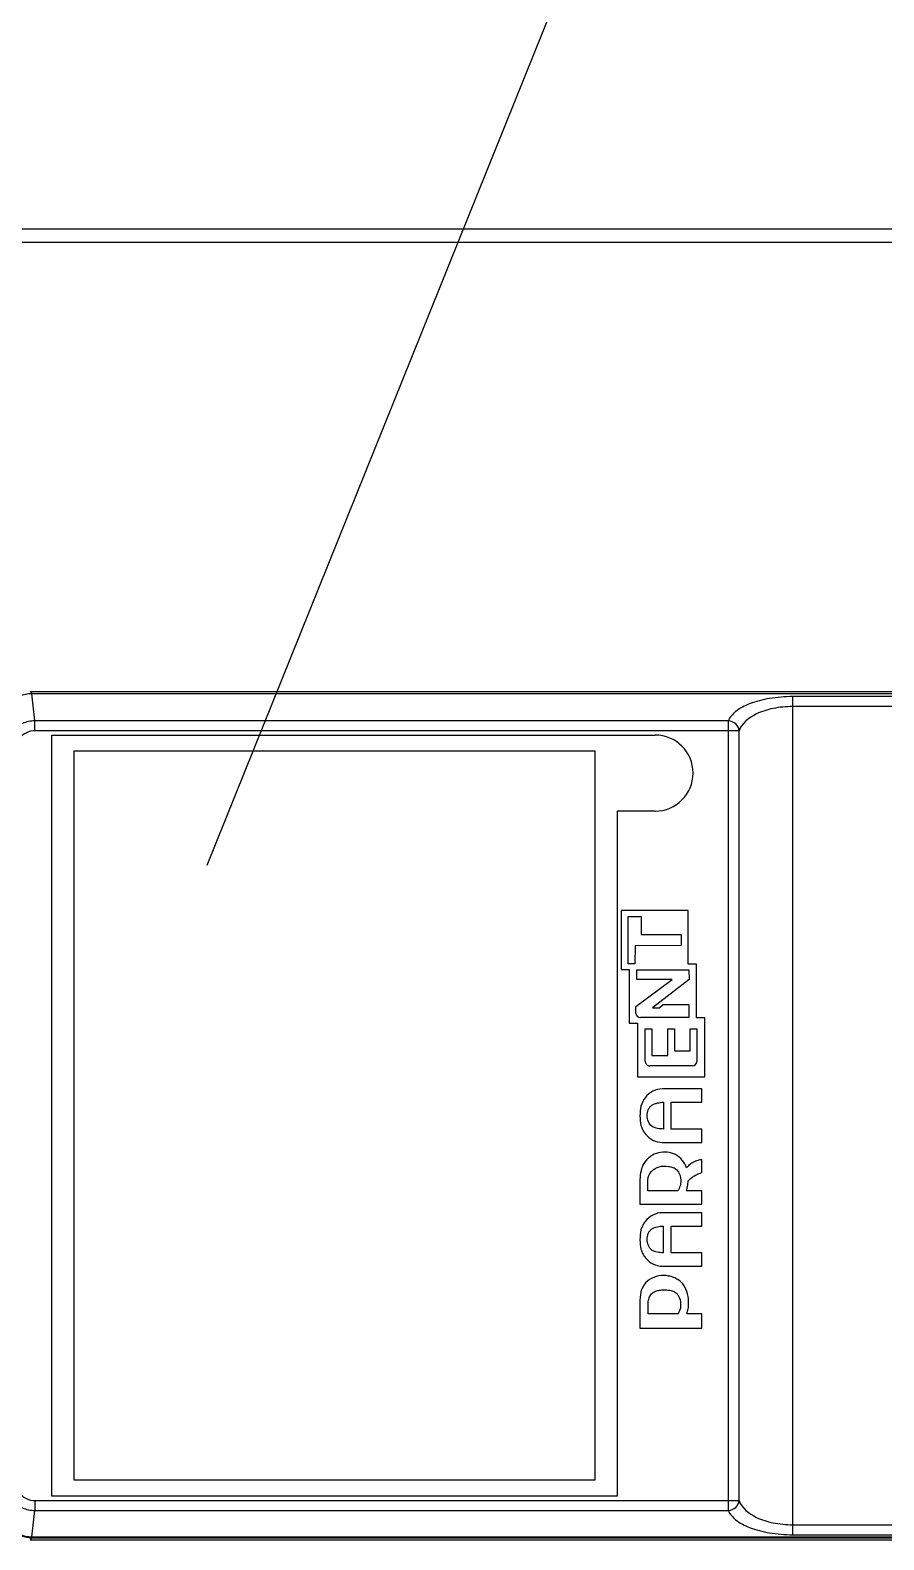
# Model space of a CAD drawing. Extents: x -425 to 6552, y -3049 to 3105.
# Drawn here: x 405.1 to 448.1, y -1697.4 to -1621.4 of the extents above; entities that cross this region are included whole.
import ezdxf

# ---------------------------------------------------------------- set-up
doc = ezdxf.new("R2010")
doc.units = 0
doc.layers.get('0').update_dxf_attribs({"linetype": 'CONTINUOUS'})
doc.layers.add('DIM', color=1, linetype='CONTINUOUS')

msp = doc.modelspace()

# ---------------------------------------------------------------- linework, layer by layer
at = {"color": 7, "linetype": 'CONTINUOUS'}
for p, q in [((530.704, -1631.425), (385.704, -1631.425)), ((530.048, -1632.081), (386.361, -1632.081)), ((405.127, -1654.68), (405.236, -1654.789)), ((405.127, -1654.68), (466.119, -1654.68)), ((405.366, -1656.154), (405.205, -1654.789)), ((466.229, -1654.789), (405.236, -1654.789)), ((443.519, -1697.102), (443.519, -1654.936)), ((466.037, -1654.936), (443.519, -1654.936)), ((466.037, -1655.436), (443.519, -1655.436)), ((405.366, -1656.654), (405.366, -1656.154)), ((440.282, -1656.154), (405.366, -1656.154)), ((440.282, -1695.884), (440.282, -1656.154)), ((440.822, -1656.654), (405.366, -1656.654)), ((406.223, -1695.17), (406.223, -1656.868)), ((406.223, -1656.868), (436.591, -1656.868)), ((440.822, -1695.384), (440.822, -1656.654)), ((407.317, -1657.689), (407.317, -1694.349)), ((433.582, -1657.689), (407.317, -1657.689)), ((433.582, -1694.349), (433.582, -1657.689)), ((434.676, -1660.698), (434.676, -1695.17)), ((436.591, -1660.698), (434.676, -1660.698)), ((434.877, -1665.702), (434.877, -1668.669)), ((438.259, -1665.702), (434.877, -1665.702)), ((435.239, -1668.373), (435.238, -1665.995)), ((435.238, -1665.995), (435.888, -1665.995)), ((435.888, -1665.995), (435.888, -1666.906)), ((438.259, -1668.401), (438.259, -1665.702)), ((435.888, -1666.906), (437.898, -1666.909)), ((437.898, -1666.909), (437.898, -1667.464)), ((435.583, -1667.469), (435.578, -1668.374)), ((437.898, -1667.464), (435.583, -1667.469)), ((435.578, -1668.374), (435.239, -1668.373)), ((438.674, -1668.401), (438.259, -1668.401)), ((438.674, -1671.1), (438.674, -1668.401)), ((434.877, -1668.669), (435.292, -1668.669)), ((435.292, -1668.669), (435.292, -1671.368)), ((435.628, -1670.535), (437.448, -1669.163)), ((435.668, -1669.167), (435.668, -1668.687)), ((435.668, -1668.687), (438.298, -1668.687)), ((437.448, -1669.163), (435.668, -1669.167)), ((438.303, -1669.169), (436.469, -1670.597)), ((438.298, -1668.687), (438.303, -1669.169)), ((435.629, -1670.857), (435.628, -1670.535)), ((436.469, -1670.597), (436.792, -1670.598)), ((436.792, -1670.598), (437.001, -1670.427)), ((437.001, -1670.427), (438.297, -1670.422)), ((438.297, -1670.422), (438.297, -1671.082)), ((435.292, -1671.368), (435.708, -1671.368)), ((435.708, -1671.368), (435.708, -1674.067)), ((438.297, -1671.082), (435.855, -1671.082)), ((436.097, -1673.292), (436.098, -1671.652)), ((436.098, -1671.652), (436.433, -1671.652)), ((436.433, -1671.652), (436.433, -1672.984)), ((437.233, -1672.984), (437.233, -1671.652)), ((437.233, -1671.652), (437.568, -1671.652)), ((437.568, -1671.652), (437.568, -1672.763)), ((438.361, -1672.763), (438.361, -1671.652)), ((438.361, -1671.652), (438.698, -1671.652)), ((439.089, -1671.1), (438.674, -1671.1)), ((438.698, -1671.652), (438.699, -1673.289)), ((439.089, -1674.067), (439.089, -1671.1)), ((436.433, -1672.984), (437.233, -1672.984)), ((437.568, -1672.763), (438.361, -1672.763)), ((438.473, -1673.515), (436.324, -1673.519)), ((435.708, -1674.067), (439.089, -1674.067)), ((438.951, -1674.673), (436.956, -1674.673)), ((438.951, -1675.347), (438.951, -1674.673)), ((437.017, -1675.347), (437.017, -1676.691)), ((437.403, -1676.692), (437.403, -1675.347)), ((437.403, -1675.347), (438.951, -1675.347)), ((438.951, -1676.692), (437.403, -1676.692)), ((438.951, -1677.366), (438.951, -1676.692)), ((436.956, -1677.366), (438.951, -1677.366)), ((438.951, -1678.871), (438.951, -1678.22)), ((435.831, -1679.226), (435.831, -1680.48)), ((436.222, -1679.799), (436.222, -1679.249)), ((437.721, -1679.799), (436.222, -1679.799)), ((438.951, -1679.799), (438.168, -1679.799)), ((438.951, -1680.48), (438.951, -1679.799)), ((435.831, -1680.48), (438.951, -1680.48)), ((438.951, -1680.901), (436.956, -1680.901)), ((438.951, -1681.576), (438.951, -1680.901)), ((437.004, -1681.576), (437.004, -1682.92)), ((437.403, -1682.92), (437.403, -1681.576)), ((437.403, -1681.576), (438.951, -1681.576)), ((438.951, -1682.92), (437.403, -1682.92)), ((438.951, -1683.594), (438.951, -1682.92)), ((436.956, -1683.594), (438.951, -1683.594)), ((435.915, -1684.759), (435.879, -1684.877)), ((435.831, -1685.455), (435.831, -1686.708)), ((436.244, -1685.983), (436.244, -1685.477)), ((437.729, -1685.983), (436.244, -1685.983)), ((438.951, -1685.983), (438.193, -1685.983)), ((438.951, -1686.708), (438.951, -1685.983)), ((435.831, -1686.708), (438.951, -1686.708)), ((407.317, -1694.349), (433.582, -1694.349)), ((434.676, -1695.17), (406.223, -1695.17)), ((405.21, -1697.208), (405.366, -1695.884)), ((405.366, -1695.384), (405.366, -1695.884)), ((405.366, -1695.384), (440.822, -1695.384)), ((405.366, -1695.884), (440.282, -1695.884)), ((443.519, -1696.602), (494.779, -1696.602)), ((405.23, -1697.255), (405.127, -1697.359)), ((405.127, -1697.359), (494.874, -1697.359)), ((405.21, -1697.208), (405.23, -1697.209)), ((405.23, -1697.209), (405.23, -1697.255)), ((405.23, -1697.209), (494.771, -1697.209)), ((405.23, -1697.255), (494.771, -1697.255)), ((443.519, -1697.102), (494.779, -1697.102))]:
    msp.add_line(p, q, dxfattribs=at)
for centre, radius, start, end in [((436.591, -1658.783), 1.915, 270, 90), ((435.855, -1670.856), 0.226, 180.23735, 270), ((436.323, -1673.292), 0.226, 179.95323, 270.09456), ((438.473, -1673.289), 0.226, 270.09456, 0.02487), ((405.232, -1695.751), 1.504, 268.78873, 269.94819)]:
    msp.add_arc(centre, radius, start, end, dxfattribs=at)
msp.add_ellipse((405.459, -1656.652), major_axis=(-0.797, 1.74), ratio=0.836259, start_param=-0.365906, end_param=-0.347356, dxfattribs=at)
for points, knots in [([(405.205, -1654.789), (404.993, -1654.793), (404.566, -1654.886), (404.03, -1655.251), (403.671, -1655.785), (403.583, -1656.205), (403.58, -1656.412)], [0, 0, 0, 0, 0.252642, 0.504238, 0.753357, 1, 1, 1, 1]), ([(443.519, -1654.936), (443.128, -1654.936), (442.392, -1654.993), (441.412, -1655.242), (440.682, -1655.606), (440.352, -1655.971), (440.282, -1656.154)], [0, 0, 0, 0, 0.325669, 0.612058, 0.836555, 1, 1, 1, 1]), ([(443.519, -1655.436), (443.188, -1655.436), (442.559, -1655.499), (441.588, -1655.791), (440.945, -1656.267), (440.822, -1656.654)], [0, 0, 0, 0, 0.321727, 0.604961, 1, 1, 1, 1]), ([(405.366, -1656.154), (405.151, -1656.156), (404.718, -1656.248), (404.181, -1656.63), (403.83, -1657.184), (403.748, -1657.614), (403.747, -1657.827)], [0, 0, 0, 0, 0.250821, 0.501235, 0.750885, 1, 1, 1, 1]), ([(440.822, -1656.654), (440.813, -1656.527), (440.679, -1656.27), (440.416, -1656.163), (440.282, -1656.154)], [0, 0, 0, 0, 0.487627, 1, 1, 1, 1]), ([(405.366, -1656.654), (405.22, -1656.654), (404.924, -1656.721), (404.567, -1656.996), (404.343, -1657.385), (404.293, -1657.68), (404.293, -1657.827)], [0, 0, 0, 0, 0.249723, 0.499627, 0.749713, 1, 1, 1, 1]), ([(436.956, -1674.673), (436.793, -1674.673), (436.462, -1674.758), (436.075, -1675.081), (435.848, -1675.533), (435.831, -1675.866), (435.831, -1676.03)], [0, 0, 0, 0, 0.249498, 0.499439, 0.749191, 1, 1, 1, 1]), ([(437.017, -1676.691), (436.916, -1676.693), (436.717, -1676.669), (436.316, -1676.559), (436.158, -1676.109), (436.223, -1675.768), (436.317, -1675.587), (436.429, -1675.479), (436.569, -1675.419), (436.764, -1675.366), (436.916, -1675.345), (437.017, -1675.347)], [0, 0, 0, 0, 0.126123, 0.251785, 0.495805, 0.621471, 0.68459, 0.747627, 0.810766, 0.873919, 1, 1, 1, 1]), ([(435.831, -1676.03), (435.831, -1676.192), (435.845, -1676.44), (435.962, -1676.747), (436.147, -1677.016), (436.466, -1677.283), (436.794, -1677.366), (436.956, -1677.366)], [0, 0, 0, 0, 0.250372, 0.375808, 0.501236, 0.750885, 1, 1, 1, 1]), ([(438.181, -1678.637), (438.123, -1678.502), (437.982, -1678.241), (437.636, -1677.95), (437.201, -1677.833), (436.757, -1677.873), (436.343, -1678.044), (436.028, -1678.369), (435.866, -1678.786), (435.831, -1679.079), (435.831, -1679.226)], [0, 0, 0, 0, 0.125163, 0.249861, 0.374741, 0.499799, 0.624851, 0.74965, 0.87476, 1, 1, 1, 1]), ([(438.951, -1678.22), (438.879, -1678.238), (438.735, -1678.277), (438.524, -1678.352), (438.331, -1678.471), (438.231, -1678.582), (438.181, -1678.637)], [0, 0, 0, 0, 0.249696, 0.500518, 0.749574, 1, 1, 1, 1]), ([(436.222, -1679.249), (436.222, -1679.096), (436.378, -1678.795), (436.79, -1678.548), (437.191, -1678.55), (437.491, -1678.618), (437.635, -1678.694), (437.687, -1678.75)], [0, 0, 0, 0, 0.247954, 0.497536, 0.748548, 0.874708, 1, 1, 1, 1]), ([(437.687, -1678.75), (437.813, -1678.887), (437.919, -1679.182), (437.861, -1679.549), (437.788, -1679.733), (437.721, -1679.799)], [0, 0, 0, 0, 0.496741, 0.749106, 1, 1, 1, 1]), ([(438.261, -1679.305), (438.299, -1679.248), (438.405, -1679.156), (438.63, -1679), (438.821, -1678.916), (438.951, -1678.871)], [0, 0, 0, 0, 0.250155, 0.500143, 1, 1, 1, 1]), ([(436.956, -1680.901), (436.793, -1680.901), (436.462, -1680.986), (436.075, -1681.309), (435.848, -1681.762), (435.831, -1682.094), (435.831, -1682.259)], [0, 0, 0, 0, 0.249498, 0.499439, 0.749191, 1, 1, 1, 1]), ([(435.831, -1682.259), (435.831, -1682.421), (435.845, -1682.669), (435.962, -1682.976), (436.147, -1683.245), (436.466, -1683.512), (436.794, -1683.594), (436.956, -1683.594)], [0, 0, 0, 0, 0.250372, 0.375808, 0.501236, 0.750885, 1, 1, 1, 1]), ([(437.004, -1682.92), (436.904, -1682.921), (436.708, -1682.896), (436.312, -1682.782), (436.159, -1682.336), (436.223, -1681.999), (436.314, -1681.819), (436.461, -1681.677), (436.707, -1681.605), (436.904, -1681.575), (437.004, -1681.576)], [0, 0, 0, 0, 0.12617, 0.251863, 0.496226, 0.621937, 0.685077, 0.748088, 0.87388, 1, 1, 1, 1]), ([(438.193, -1685.983), (438.22, -1685.904), (438.271, -1685.742), (438.287, -1685.404), (438.251, -1684.984), (438.087, -1684.584), (437.854, -1684.336), (437.639, -1684.2), (437.4, -1684.111), (437.069, -1684.044), (436.641, -1684.084), (436.176, -1684.312), (435.975, -1684.602), (435.916, -1684.759)], [0, 0, 0, 0, 0.062615, 0.125215, 0.250202, 0.374925, 0.437567, 0.500252, 0.563022, 0.625786, 0.750622, 0.87543, 1, 1, 1, 1]), ([(436.244, -1685.477), (436.244, -1685.4), (436.264, -1685.245), (436.354, -1685.026), (436.536, -1684.869), (436.762, -1684.802), (436.994, -1684.784), (437.227, -1684.786), (437.457, -1684.822), (437.6, -1684.896), (437.657, -1684.947)], [0, 0, 0, 0, 0.125126, 0.250036, 0.374426, 0.499469, 0.624744, 0.750081, 0.875263, 1, 1, 1, 1]), ([(437.657, -1684.947), (437.696, -1684.981), (437.827, -1685.141), (437.879, -1685.355), (437.879, -1685.508)], [0, 0, 0, 0, 0.252009, 1, 1, 1, 1]), ([(437.879, -1685.508), (437.879, -1685.635), (437.858, -1685.812), (437.759, -1685.954), (437.729, -1685.983)], [0, 0, 0, 0, 0.748436, 1, 1, 1, 1]), ([(403.747, -1694.212), (403.748, -1694.425), (403.831, -1694.855), (404.182, -1695.409), (404.719, -1695.79), (405.151, -1695.883), (405.366, -1695.884)], [0, 0, 0, 0, 0.249305, 0.49906, 0.749342, 1, 1, 1, 1]), ([(404.293, -1694.212), (404.293, -1694.358), (404.343, -1694.654), (404.567, -1695.042), (404.924, -1695.318), (405.22, -1695.384), (405.366, -1695.384)], [0, 0, 0, 0, 0.250471, 0.500668, 0.750447, 1, 1, 1, 1]), ([(403.58, -1695.626), (403.584, -1695.83), (403.674, -1696.243), (404.038, -1696.763), (404.575, -1697.115), (404.999, -1697.204), (405.21, -1697.208)], [0, 0, 0, 0, 0.244742, 0.493234, 0.74561, 1, 1, 1, 1]), ([(403.58, -1695.627), (403.582, -1695.835), (403.669, -1696.258), (404.029, -1696.793), (404.563, -1697.158), (404.988, -1697.25), (405.2, -1697.255)], [0, 0, 0, 0, 0.248233, 0.497875, 0.748702, 1, 1, 1, 1]), ([(440.282, -1695.884), (440.416, -1695.876), (440.679, -1695.768), (440.813, -1695.511), (440.822, -1695.384)], [0, 0, 0, 0, 0.512366, 1, 1, 1, 1]), ([(440.282, -1695.884), (440.352, -1696.067), (440.682, -1696.432), (441.412, -1696.796), (442.392, -1697.046), (443.128, -1697.102), (443.519, -1697.102)], [0, 0, 0, 0, 0.163446, 0.387926, 0.674296, 1, 1, 1, 1]), ([(440.822, -1695.384), (440.945, -1695.772), (441.588, -1696.247), (442.559, -1696.54), (443.188, -1696.602), (443.519, -1696.602)], [0, 0, 0, 0, 0.395018, 0.678225, 1, 1, 1, 1]), ([(405.21, -1697.208), (405.209, -1697.214), (405.206, -1697.23), (405.206, -1697.248), (405.2, -1697.255)], [0, 0, 0, 0, 0.386445, 1, 1, 1, 1])]:
    msp.add_open_spline(points, degree=3, knots=knots, dxfattribs=at)
for points in [[(438.168, -1679.799), (438.191, -1679.725), (438.212, -1679.651), (438.224, -1679.575)], [(438.224, -1679.575), (438.235, -1679.485), (438.249, -1679.395), (438.261, -1679.305)], [(435.879, -1684.877), (435.831, -1685.064), (435.831, -1685.261), (435.831, -1685.455)]]:
    msp.add_open_spline(points, degree=3, dxfattribs=at)
at = {"layer": 'DIM', "color": 1, "linetype": 'CONTINUOUS'}
msp.add_line((431.393, -1620.343), (414.024, -1663.432), dxfattribs=at)

doc.saveas('drawing.dxf')
